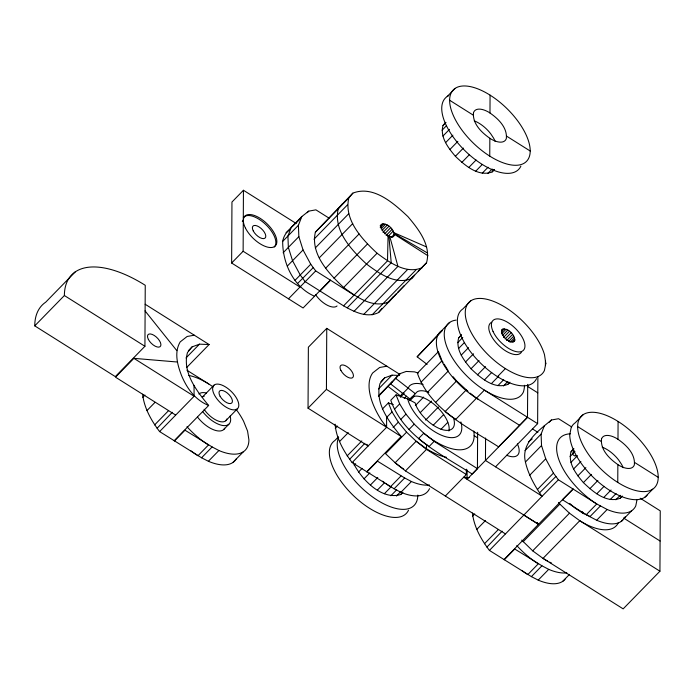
<?xml version="1.0" encoding="UTF-8"?>
<svg xmlns="http://www.w3.org/2000/svg" width="695" height="695" viewBox="0 0 695 695"><rect width="100%" height="100%" fill="white"/><g stroke="black" fill="none" stroke-linecap="round" stroke-linejoin="round"><path stroke-width="1.04" d="M144.925 346.275L145.246 285.289A102.287 48.19 44.3 0 0 64.374 295.531L34.75 325.868L115.3 376.612L144.925 346.275L64.366 295.523M330.29 280.102L303.089 307.981L231.635 263.023L243.128 251.251L243.441 190.265L296.174 223.477M386.559 416.357L386.629 427.269L368.107 446.016L308.041 408.173L308.371 347.187L326.754 328.361L399.903 374.44M308.041 408.173L326.433 389.348L326.754 328.361M426.504 444.539L426.478 449.387L405.463 470.906L395.151 462.748L385.551 453.679L406.566 432.16L398.331 422.16L392.032 411.918L388.392 402.883L382.389 409.025M445.33 496.022L466.345 474.503L466.371 469.186M467.127 469.933L467.075 479.307L527.54 417.304L537.626 423.655L495.535 466.814M453.357 417.617A25.576 12.05 44.3 0 1 442.211 429.588A25.576 12.05 44.3 0 1 416.444 406.488L415.115 402.9L407.791 398.982L396.028 394.864L390.781 400.242C403.56 436.903 441.942 454.565 472.183 474.033L477.43 468.656L477.621 432.273M485.57 437.998L485.466 460.472L542.161 496.195L558.389 479.785L596.753 503.953L607.178 509.487A51.143 24.09 44.3 0 0 635.777 505.864L637.028 499.618M489.749 156.123L489.845 138.262M489.975 113.007L490.071 95.137A51.143 24.09 44.3 0 0 454.947 118.897A51.143 24.09 44.3 0 0 524.716 162.856A51.143 24.09 44.3 0 0 490.071 95.137M441.629 359.697L438.397 351.67L417.382 373.189C430.136 409.772 468.395 427.442 498.593 446.859L527.479 417.269L527.722 384.352M537.626 423.655L537.878 376.681M545.401 365.587L545.427 360.853M617.759 482.434L617.855 464.573M617.985 439.318L618.081 421.448A51.143 24.09 44.3 0 0 582.957 445.217A51.143 24.09 44.3 0 0 652.727 489.167L644.847 497.238M521.728 540.111L532.7 550.848L543.012 558.372L623.163 608.872L659.937 571.212L660.25 510.851L640.208 498.228M231.635 263.023L231.956 202.037L243.441 190.265M388.062 235.692L391.355 236.926L392.684 236.891L394.239 235.501C394.404 229.645 387.602 222.574 381.659 224.311L381.086 225.206C380.643 229.741 384.596 233.39 388.062 235.692L387.506 260.851L343.573 305.843L305.122 281.623L300.24 275.003L292.552 260.712L288.347 247.42L287.921 236.031L291.292 227.326L301.795 216.562L308.745 211.132L315.904 209.847L328.996 218.091M514.752 340.559C514.917 334.703 508.115 327.632 502.172 329.361L501.599 330.264C501.443 336.119 508.193 343.165 514.178 341.454L514.752 340.559L513.24 342.105M393.101 296.991L389.035 301.812C372.868 308.893 356.196 296.774 343.651 287.478C328.778 273.587 310.3 254.301 315.365 232.182L352.86 193.132C373.51 184.983 393.952 203.496 407.939 216.632C418.451 229.098 431.413 245.413 426.53 262.762L378.532 312.576C366.778 318.406 353.946 311.69 343.573 305.843M422.464 267.575C406.297 274.655 389.626 262.536 377.081 253.241C362.208 239.349 343.73 220.063 348.794 197.953L352.86 193.132M494.293 169.719L492.103 171.96C478.212 177.216 464.79 165.228 455.381 156.297C448.336 147.948 439.787 137.167 442.993 125.543L445.703 122.329M509.93 382.189L507.741 384.431C493.85 389.687 480.427 377.698 471.019 368.767C463.973 360.418 455.425 349.637 458.622 338.013L461.332 334.799M622.303 496.039L620.114 498.28C606.222 503.536 592.8 491.547 583.392 482.608C576.346 474.268 567.798 463.478 570.995 451.863L573.705 448.649M174.176 440.76L208.639 405.489C195.121 399.92 186.903 388.401 181.438 375.3C177.416 364.727 174.002 352.374 180.179 341.914L187.129 336.476L194.296 335.198M282.674 241.417C284.524 230.054 295.818 225.336 301.795 216.562L298.416 225.276L282.674 241.417C282.587 263.257 293.62 287.217 314.531 296.235M472.435 513.066C473.955 526.81 481.157 539.529 489.419 550.423L541.987 496.378C534.994 486.291 528.226 474.511 525.429 462.027C520.764 442.976 538.642 430.639 551.422 419.997L558.58 418.72L571.672 426.965M525.003 450.638L541.092 434.14L544.472 425.436M186.625 367.559L209.108 344.538L199.474 344.164L192.081 346.892L187.45 352.565C182.151 372.563 196.737 391.007 208.639 405.489M399.503 375.456L392.006 375.161L384.622 377.898L379.991 383.562C374.683 403.552 389.2 421.995 401.171 436.495L366.717 471.766M342.296 203.948L338.239 208.769C333.166 230.879 351.644 250.174 366.526 264.057C379.062 273.352 395.733 285.471 411.909 278.391L414.611 275.177M492.103 171.96L494.136 169.554M378.532 312.576L381.92 308.554M378.41 396.498L399.834 373.71L406.201 371.451L414.481 371.86L418.329 373.076M448.874 430.987A25.576 12.05 44.3 0 0 436.26 406.201A25.576 12.05 44.3 0 0 412.005 397.088L410.059 399.06L390.555 383.866L399.834 373.71M417.165 356.813L442.194 330.525L417.165 356.813L427.121 364.423M353.077 462.392C360.644 478.377 381.19 500.635 400.728 494.519L402.084 492.911M507.741 384.431L509.096 382.823M620.114 498.28L621.469 496.673M157.122 428.25L172.325 412.291M297.417 283.673L313.237 267.592M349.663 459.256L364.866 443.297M486.943 547.104L502.146 531.145M288.477 298.833L315.712 270.911L354.076 295.08M142.614 394.213C144.134 407.956 151.336 420.675 159.598 431.578L194.096 396.263L194.027 385.351M335.112 424.185C336.163 438.345 343.747 451.403 352.13 462.583L368.107 446.016L366.847 444.279M283.1 252.798L298.85 236.656L298.416 225.276M287.304 266.089L303.055 249.948L298.85 236.656M294.993 280.38L310.743 264.239L303.055 249.948M159.598 431.578L201.576 457.779L212.131 446.946L218.899 450.516A51.143 24.09 44.3 0 0 248.906 439.865L247.576 431.108L243.589 421.222A51.143 24.09 44.3 0 0 236.065 409.294M352.13 462.583L394.117 488.785L404.664 477.952L411.431 481.522A51.143 24.09 44.3 0 0 429.527 485.006M469.247 477.656L463.713 477.196L538.529 524.265L572.967 488.976M489.419 550.423L531.397 576.624L541.944 565.799L548.711 569.361A51.143 24.09 44.3 0 0 566.816 572.845M75.321 271.832L45.705 302.177A102.304 48.198 44.3 0 0 34.75 325.868M242.303 221.462L243.293 220.445M177.234 362.008L133.892 358.342L115.509 377.177L175.566 415.011M307.242 212.661L308.745 211.132M142.736 397.323L144.934 395.073M188.336 350.732L192.081 346.892M185.973 357.968L199.474 344.164M447.224 96.475L455.103 88.404M315.365 232.182L348.794 197.953M313.958 239.21L347.378 204.973M146.94 410.615L154.994 402.37M315.287 247.967L348.716 213.73M442.993 125.543L445.912 122.555M442.046 130.234L446.425 125.752M154.629 424.906L168.537 410.667M319.274 257.862L352.695 223.625M442.932 136.072L449.5 129.348M445.591 142.657L452.888 135.195M325.642 268.209L359.063 233.972M214.008 385.195L202.297 397.192A16.619 7.827 44.3 0 1 204.208 396.246M449.839 149.564L457.857 141.346M380.165 225.84L381.659 224.311M380.391 226.118L382.641 223.825M380.226 227.613L383.97 223.781M320.056 291.031L330.559 280.267M381.051 228.785L385.543 224.19M174.445 440.934L184.948 430.17L212.131 446.946M333.956 278.313L367.386 244.075M382.024 230.384L387.263 225.015M455.381 156.297L463.409 148.078M383.023 232.339L389.009 226.205M384.674 233.815L390.668 227.682M386.133 235.475L392.119 229.333M388.027 236.43L393.266 231.061M461.845 162.404L469.142 154.933M391.372 237.325L394.36 234.258L427.938 255.734M392.736 237.038L394.239 235.501M343.651 287.478L377.081 253.241M468.795 167.478L476.092 160.006M225.701 420.779L237.421 408.782A16.619 7.827 44.3 0 0 224.937 386.576A16.619 7.827 44.3 0 0 214.781 395.611A16.619 7.827 44.3 0 0 237.421 408.782M475.745 171.161L482.313 164.437M223.634 429.606L228.881 424.228M347.231 307.807L391.216 262.78L388.922 236.109M482.234 173.211L488.072 167.234M487.812 173.489L492.19 169.007M353.998 311.369L397.931 266.376L389.782 236.517M201.576 457.779L208.387 461.272L218.899 450.516M363.728 314.444L407.661 269.452M372.094 314.852L416.036 269.86M387.098 303.142L396.054 293.976M397.523 292.465L404.169 285.662M410.067 279.616L413.012 276.593M418.234 271.259L426.53 262.762M232.921 462.479L243.432 451.715M335.268 428.329L337.466 426.078M380.869 381.737L384.622 377.898M378.514 388.974L392.006 375.161M449.734 322.393L441.855 330.464A51.143 24.09 44.3 0 0 442.176 361.887A51.143 24.09 44.3 0 0 478.403 399.347M470.741 300.874L462.861 308.945A51.143 24.09 44.3 0 0 482.104 364.632A51.143 24.09 44.3 0 0 536.531 378.575M378.679 395.568L392.189 381.737M338.422 436.886L334.842 440.552A51.143 24.09 44.3 0 0 354.085 496.239A51.143 24.09 44.3 0 0 408.512 510.182M339.473 441.62L348.256 432.629M403.004 393.379L408.252 388.001L409.39 386.029A34.95 16.463 44.3 0 1 423.081 384.439M400.381 397.279L404.134 393.431M458.622 338.013L461.541 335.025M457.684 342.705L462.792 337.466M347.161 455.903L361.808 440.925M404.203 398.478L406.453 396.176M394.421 409.277L399.668 403.899L396.028 394.864M386.776 417.295L392.032 411.918M421.022 382.224L442.037 360.705L443.089 362.408M458.57 348.543L464.408 342.557M410.059 399.06L417.252 391.711A25.576 12.05 44.3 0 1 428.832 392.414M409.841 400.754L414.342 396.15M461.228 355.128L468.526 347.656M354.215 465.216L355.675 463.721M400.72 419.519L405.976 414.142L399.668 403.899M393.083 427.538L398.331 422.16M427.329 392.466L448.336 370.948M415.358 405.541L423.62 397.088M465.476 362.034L473.495 353.807M358.464 472.114L362.112 468.378M420.284 412.613L431.543 401.084M501.642 330.42L503.154 328.874M501.46 331.923L504.474 328.839M501.529 333.878L506.056 329.239M366.986 471.931L377.489 461.176L404.664 477.952M408.955 429.519L414.203 424.141L405.976 414.142M435.557 402.466L456.572 380.947L453.14 376.777M502.494 335.477L507.776 330.073M471.019 368.767L479.046 360.549M364.006 478.855L369.844 472.878M503.484 337.449L509.522 331.263M425.627 420.101L438.389 407.035M505.143 338.917L511.181 332.731M506.594 340.576L512.632 334.391M508.497 341.532L513.779 336.119M477.482 374.874L485.51 366.656M370.47 484.962L377.767 477.491M510.017 342.435L514.543 337.796M511.859 342.4L514.873 339.308M433.176 425.305L443.679 414.55M484.432 379.948L491.721 372.477M377.42 490.036L384.709 482.565M441.004 429.302L447.754 422.386M428.867 446.746L434.114 441.36L477.43 468.656M455.468 419.693L484.38 390.112L527.479 417.269M497.507 376.664L505.387 368.593M400.998 475.988L390.494 486.752A51.143 24.09 44.3 0 1 386.116 483.807M491.382 383.631L498.68 376.16M384.37 493.719L390.938 486.995M497.872 385.682L503.71 379.705M390.859 495.77L396.697 489.793M503.449 385.96L507.828 381.477M396.437 496.039L400.815 491.556M394.117 488.785L400.928 492.277L411.431 481.522M400.728 494.519L402.918 492.277M549.224 422.247L551.422 419.997M472.557 516.168L474.746 513.926M525.429 462.027L541.527 445.53L541.092 434.14M583.114 414.724L575.234 422.786A51.143 24.09 44.3 0 0 571.177 427.607L569.761 434.636A51.143 24.09 44.3 0 0 602.026 484.971A51.143 24.09 44.3 0 0 647.193 495.127M476.753 529.46L485.544 520.468M529.633 475.319L545.723 458.822L541.527 445.53M484.45 543.751L498.358 529.52M537.331 489.601L553.42 473.113L545.723 458.822M570.056 456.546L574.947 451.533M570.943 462.384L577.51 455.659M573.601 468.977L580.898 461.506M577.849 475.875L585.868 467.657M503.997 559.614L538.46 524.343L537.183 522.77M504.266 559.779L514.769 549.024L541.944 565.799M562.464 499.731L573.236 489.141M523.1 541.77L559.866 504.118L558.493 502.45M583.392 482.608L591.419 474.39M589.855 488.724L597.882 480.497M532.7 550.848L569.466 513.188L579.778 520.72L659.937 571.212M596.805 493.789L604.094 486.318M562.733 499.905L586.241 514.717L596.753 503.953A51.143 24.09 44.3 0 1 559.154 460.455A51.143 24.09 44.3 0 1 570.465 433.802M603.755 497.481L611.053 490.01M586.241 514.717L589.907 516.68L600.463 505.891M610.245 499.531L616.083 493.546M615.822 499.801L620.201 495.318M531.397 576.624L538.208 580.125L548.711 569.361M589.907 516.68L596.675 520.242L607.178 509.487M562.741 581.324L569.492 574.409M621.208 521.45L631.712 510.686M570.995 451.863L573.888 448.918M539.65 492.72L555.913 476.466M286.045 232.703L289.129 230.288M528.374 441.933L532.24 438.91M403.3 393.188L401.745 394.048L400.615 396.02L388.166 386.507M386.828 366.204L379.661 367.481L372.711 372.92A71.237 33.56 44.3 0 0 381.668 420.597L386.629 427.269L401.171 436.495M388.392 402.883L393.292 404.603M394.03 232.738L426.608 246.977M589.23 516.038L582.21 512.797L575.034 508.028L569.709 503.397M394.195 233.494L427.503 253.015M449.63 100.254L473.234 115.127M506.586 136.142L530.189 151.006M527.714 386.507L537.8 392.857M577.641 426.565L601.245 441.438M634.596 462.453L658.2 477.317M532.431 428.885L537.913 432.333M519.608 425.34L476.483 398.174L470.133 393.153M243.128 251.251L299.832 286.974M623.467 517.957L660.094 541.031M474.146 435.678L477.595 437.85M466.345 474.503L426.478 449.387L416.166 441.229L406.566 432.16M326.433 389.348L386.629 427.269M145.142 304.236L209.108 344.538M405.463 470.906L505.387 533.864M186.946 370.244L208.787 383.996M133.892 358.342L194.096 396.263M523.917 515.117L538.46 524.343M467.891 391.276L456.572 380.947M395.811 378.488L415.315 393.683M467.752 391.276L466.171 390.017L445.156 411.536A50.622 23.847 44.3 0 0 455.468 419.068M434.114 441.36L423.802 433.211L414.203 424.141M559.866 504.118L569.466 513.188M537.244 522.701L538.529 524.265M145.038 310.882L176.808 350.619M553.42 473.113L558.389 479.785M310.743 264.239L315.712 270.911M444.14 364.119L447.815 370.096M407.791 398.982L408.373 401.371A34.95 16.463 44.3 0 0 442.437 435.635A34.95 16.463 44.3 0 0 460.898 421.926M337.049 305.974A16.619 7.827 44.3 0 1 315.452 294.489M243.337 217.752A21.31 10.043 44.3 0 1 265.568 224.346A21.31 10.043 44.3 0 1 274.264 246.986M520.894 166.105A51.143 24.09 44.3 0 1 465.094 150.841A51.143 24.09 44.3 0 1 448.831 95.562M474.233 120.852A21.31 10.043 44.3 0 1 490.67 133.718L493.537 138.036A21.31 10.043 44.3 0 1 495.153 141.415M224.711 428.216A21.31 10.043 44.3 0 1 197.484 417.035M230.114 416.062A21.31 10.043 44.3 0 1 222.652 425.479A21.31 10.043 44.3 0 1 202.732 411.657M198.874 393.995A21.31 10.043 44.3 0 1 206.545 393.049M226.822 419.024A16.619 7.827 44.3 0 1 217.309 420.684A16.619 7.827 44.3 0 1 204.104 409.294M236.491 458.622A51.143 24.09 44.3 0 1 208.387 461.272M190.96 450.864A51.143 24.09 44.3 0 0 197.962 455.746L208.465 444.982A51.143 24.09 44.3 0 1 186.972 426.713M188.623 375.396A51.143 24.09 44.3 0 1 213.165 386.941M473.747 431.03A50.622 23.847 44.3 0 1 423.802 433.211L418.555 438.588A50.622 23.847 44.3 0 0 428.007 445.573M573.888 450.603A8.635 2.224 -53.9 0 0 572.723 453.592L573.019 454.799L574.765 455.937A8.479 3.961 -62.1 0 0 575.99 455.72M517.384 443.897A21.31 10.043 44.3 0 1 506.681 455.251M622.842 520.112A51.143 24.09 44.3 0 1 596.675 520.242M625.265 516.628A51.143 24.09 44.3 0 1 624.206 518.496M618.081 421.448A51.143 24.09 44.3 0 1 652.727 489.167M602.235 447.163A21.31 10.043 44.3 0 1 618.68 460.029L621.547 464.347A21.31 10.043 44.3 0 1 623.163 467.726M521.398 352.217A21.31 10.043 44.3 0 1 498.02 344.772A21.31 10.043 44.3 0 1 491.652 322.237M456.163 320.108A51.143 24.09 44.3 0 0 464.26 373.337A51.143 24.09 44.3 0 0 523.404 392.023A66.086 31.136 44.3 0 0 524.49 385.265M565.087 579.213A51.143 24.09 44.3 0 1 538.208 580.125M521.65 570.378A51.143 24.09 44.3 0 0 527.783 574.591L538.286 563.836A51.143 24.09 44.3 0 1 516.793 545.566M446.433 457.275A50.622 23.847 44.3 0 1 426.478 448.761L416.166 441.229L395.151 462.748A50.622 23.847 44.3 0 0 403.743 469.16M417.799 495.083A51.143 24.09 44.3 0 1 372.112 496.63A51.143 24.09 44.3 0 1 338.656 437.303M429.519 488.663A51.143 24.09 44.3 0 1 400.928 492.277M384.361 482.53A51.143 24.09 44.3 0 1 382.632 481.201M582.471 511.755A25.576 12.05 44.3 0 1 583.261 513.735M618.411 522.605A50.622 23.847 44.3 0 1 579.778 520.72L543.012 558.372A50.622 23.847 44.3 0 0 547.738 561.143M551.5 563.028A50.622 23.847 44.3 0 1 549.632 562.125M473.469 112.764C472.357 124.092 482.243 133.214 490.905 138.983A21.31 10.043 44.3 0 0 506.351 138.505C507.463 127.168 497.577 118.046 488.915 112.286A21.31 10.043 44.3 0 0 473.469 112.764M601.479 439.075C600.367 450.403 610.253 459.525 618.915 465.294A21.31 10.043 44.3 0 0 634.361 464.816C635.473 453.479 625.587 444.357 616.925 438.597A21.31 10.043 44.3 0 0 601.479 439.075M545.827 363.476L544.411 370.505A51.143 24.09 44.3 0 1 482.313 348.525A51.143 24.09 44.3 0 1 482.573 298.563A51.143 24.09 44.3 0 1 544.498 354.719L545.827 363.476M245.509 228.212A21.31 10.043 44.3 0 0 274.577 246.534A21.31 10.043 44.3 0 0 260.139 218.317A21.31 10.043 44.3 0 0 245.509 228.212M253.258 230.914A8.522 4.014 44.3 0 0 264.882 238.237A8.522 4.014 44.3 0 0 259.113 226.952A8.522 4.014 44.3 0 0 253.258 230.914M220.107 396.28A8.522 4.014 44.3 0 0 231.713 403.039A8.522 4.014 44.3 0 0 225.319 391.65A8.522 4.014 44.3 0 0 220.107 396.28M148.374 339.412A8.522 4.014 44.3 0 0 159.998 346.744A8.522 4.014 44.3 0 0 154.221 335.45A8.522 4.014 44.3 0 0 148.374 339.412M493.068 331.498A21.31 10.043 44.3 0 0 522.067 351.27A21.31 10.043 44.3 0 0 509.383 323.453A21.31 10.043 44.3 0 0 493.068 331.498M340.906 370.418A8.522 4.014 44.3 0 0 352.53 377.741A8.522 4.014 44.3 0 0 346.762 366.456A8.522 4.014 44.3 0 0 340.906 370.418"/></g></svg>
